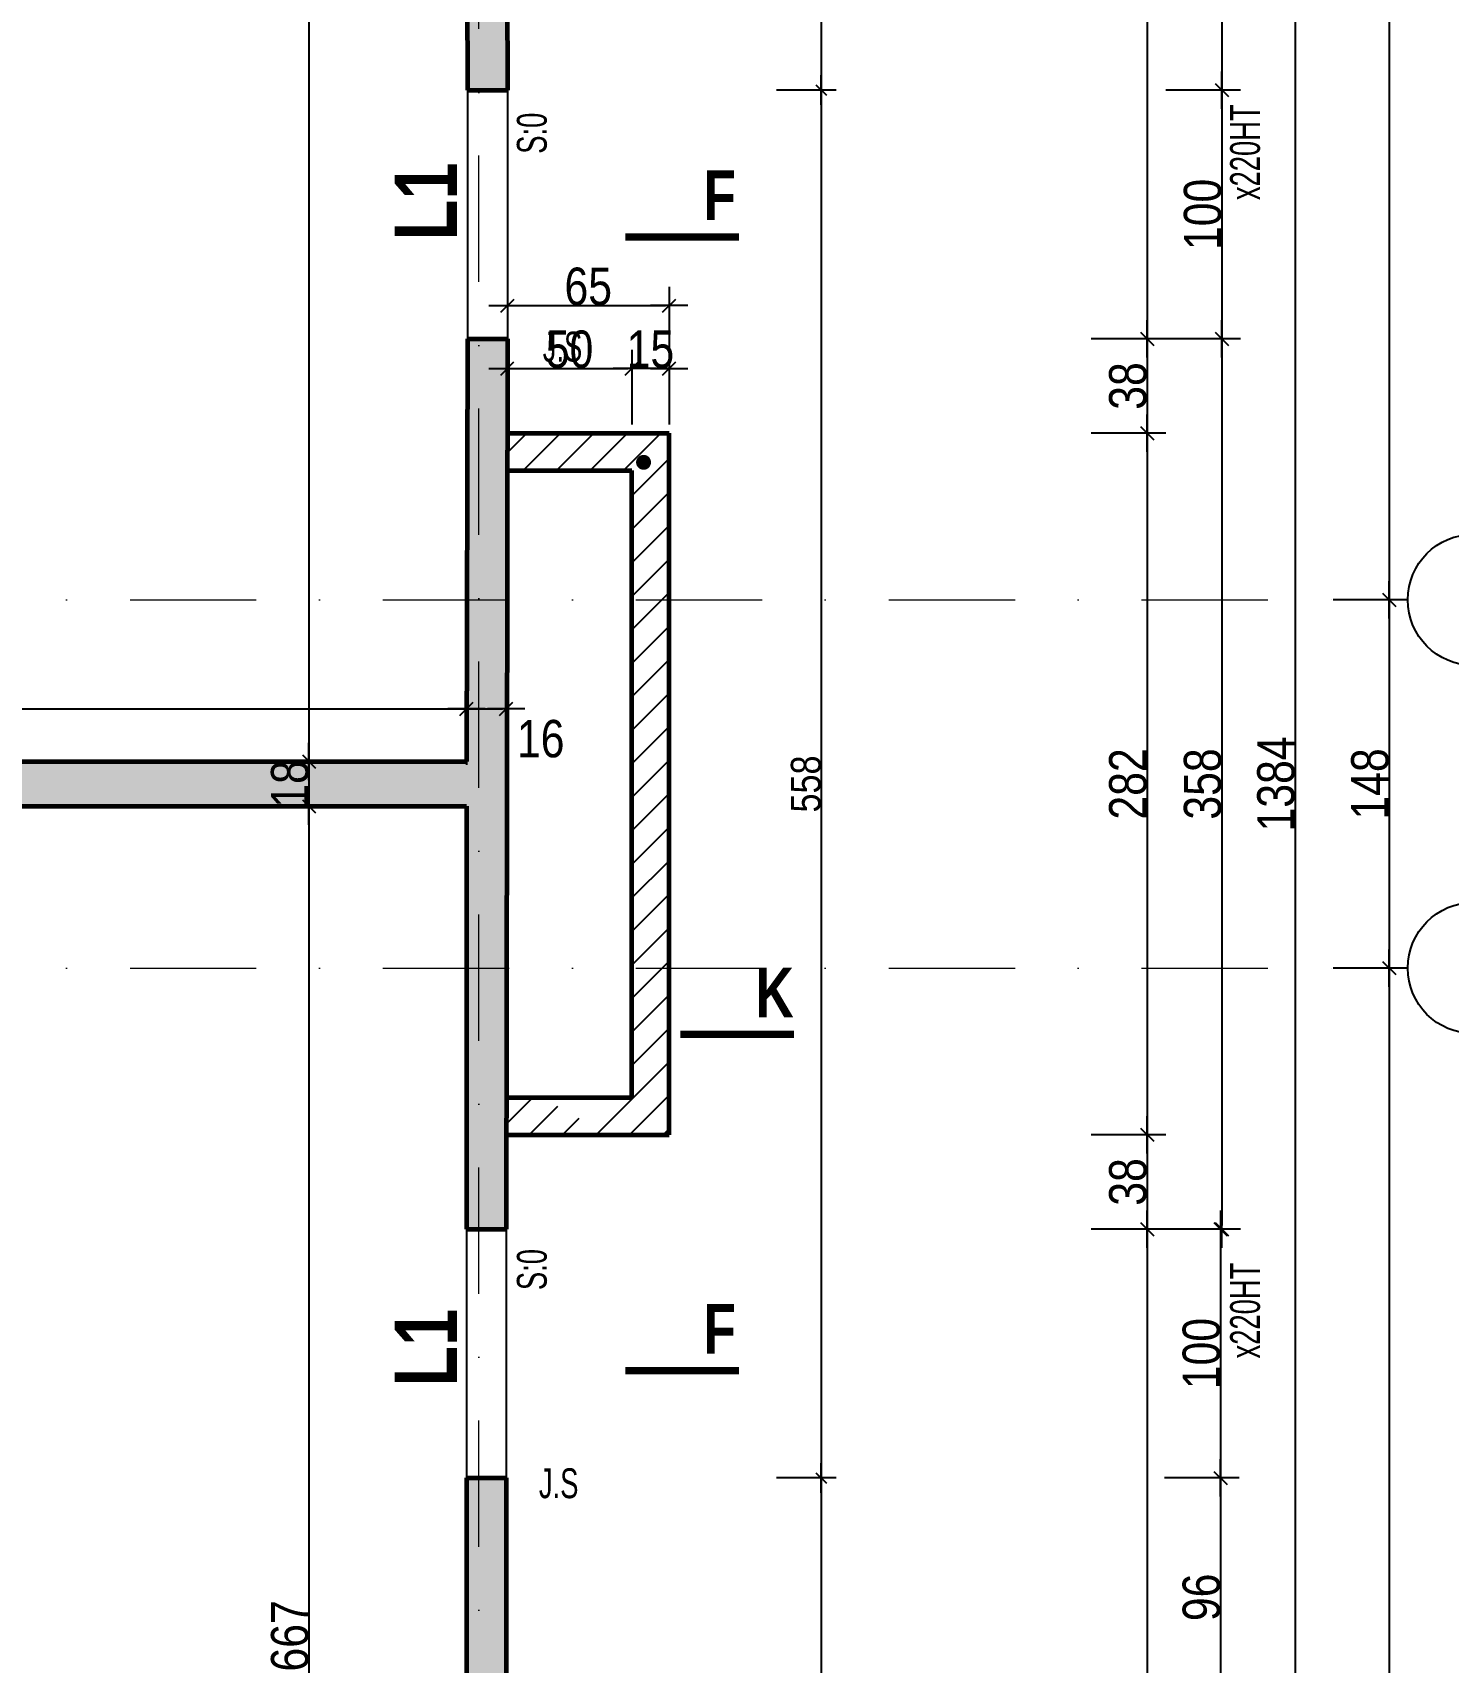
# Model space of a CAD drawing. Header units: millimetres. Extents: x 30537 to 37023, y -37354 to 0.
# Drawn here: x 33184 to 33753, y -34997 to -34342 of the extents above; entities that cross this region are included whole.
import ezdxf
from ezdxf.enums import TextEntityAlignment as Align

# ---------------------------------------------------------------- set-up
doc = ezdxf.new("R2010")
doc.units = ezdxf.units.MM
doc.linetypes.add('TIRETPTX2', pattern=[50.8, 25.4, -12.7, 0, -12.7])
for name, color, linetype in [('01_cote_gen', 4, 'Continuous'), ('01_linteaux', 2, 'Continuous'), ('01_poch_murs', 253, 'Continuous'), ('01_texte', 230, 'Continuous'), ('AA_COTES', 2, 'Continuous')]:
    doc.layers.add(name, color=color, linetype=linetype)
doc.layers.add('01_murs_coup', color=5, linetype='Continuous', lineweight=60)
doc.layers.add('01_tram_axes', color=2, linetype='TIRETPTX2', lineweight=9)
doc.styles.add('ARIAL NA', font='ARIALN.TTF')
doc.styles.add('impact', font='impact.ttf')
doc.styles.add('STYLE2', font='ARIALN.TTF')
doc.dimstyles.new('JB50', dxfattribs={"dimscale": 0.1, "dimtxt": 150, "dimasz": 15, "dimexe": 0.1, "dimexo": 0.1, "dimgap": 0.09, "dimtad": 1, "dimdec": 1, "dimdsep": 46, "dimtxsty": 'STYLE2', "dimblk1": 'BOND_G', "dimblk2": 'BOND_D', "dimsah": 1, "dimcen": 1.5, "dimdle": 0.01, "dimse1": 1, "dimse2": 1, "dimclrd": 4, "dimclre": 2, "dimclrt": 6, "dimazin": 2, "dimtfac": 2.333333, "dimtdec": 1, "dimtix": 1, "dimtmove": 2, "dimatfit": 3, "dimldrblk": 'BOND_G', "dimfxl": 1, "dimtolj": 1, "dimtzin": 0, "dimarcsym": 0})
doc.dimstyles.new('JB50res', dxfattribs={"dimscale": 0.1, "dimtxt": 120, "dimasz": 12, "dimexe": 0.1, "dimexo": 0.1, "dimgap": 0.09, "dimtad": 1, "dimdec": 1, "dimdsep": 46, "dimtxsty": 'STYLE2', "dimblk1": 'BOND_G', "dimblk2": 'BOND_D', "dimsah": 1, "dimcen": 1.5, "dimdle": 0.01, "dimse1": 1, "dimse2": 1, "dimclrd": 4, "dimclre": 2, "dimclrt": 6, "dimazin": 2, "dimtfac": 2.333333, "dimtdec": 1, "dimtix": 1, "dimtmove": 2, "dimatfit": 3, "dimldrblk": 'BOND_G', "dimfxl": 1, "dimtolj": 1, "dimtzin": 0, "dimarcsym": 0})

# ---------------------------------------------------------------- blocks, each defined once
blk = doc.blocks.new('BOND_G')
at = {"layer": 'AA_COTES', "color": 0}
for p, q in [((0, -5), (0, 15)), ((5, 0), (-5, 0)), ((1.77, 1.77), (-1.77, -1.77))]:
    blk.add_line(p, q, dxfattribs=at)
blk = doc.blocks.new('BOND_D')
at = {"layer": 'AA_COTES', "color": 0}
for p, q in [((0, 5), (0, -15)), ((5, 0), (-5, 0)), ((-1.77, -1.77), (1.77, 1.77))]:
    blk.add_line(p, q, dxfattribs=at)
blk = doc.blocks.new('*D4124')
at = {"layer": '01_linteaux', "color": 4, "lineweight": -2, "ltscale": 0.1, "transparency": 16777216}
blk.add_line((33691.56, -33953.51), (33691.56, -35334.51), dxfattribs=at)
at = {"layer": 'Defpoints', "color": 0, "ltscale": 0.1, "transparency": 16777216}
for p in [(33674.05, -33952.01), (33423.48, -35336.01), (33691.56, -35336.01)]:
    blk.add_point(p, dxfattribs=at)
at = {"layer": '01_linteaux', "color": 4, "lineweight": -2, "ltscale": 0.1, "transparency": 16777216, "xscale": 1.5, "yscale": 1.5, "zscale": 1.5}
for name, p, rotation in [('BOND_G', (33691.56, -33952.01), 90), ('BOND_D', (33691.56, -35336.01), 270)]:
    blk.add_blockref(name, p, dxfattribs=dict(at, rotation=rotation))
at = {"layer": '01_linteaux', "color": 6, "ltscale": 0.1, "transparency": 16777216, "insert": (33683.89, -34644.01), "char_height": 15, "attachment_point": 5, "rotation": 90, "style": 'STYLE2'}
blk.add_mtext('\\A1;1384', dxfattribs=at)
blk = doc.blocks.new('*D4476')
at = {"layer": '01_linteaux', "color": 4, "lineweight": -2, "ltscale": 0.1, "transparency": 16777216}
blk.add_line((33662.06, -34220.51), (33662.06, -34363.55), dxfattribs=at)
at = {"layer": 'Defpoints', "color": 0, "ltscale": 0.1, "transparency": 16777216}
for p in [(33374.26, -34219.01), (33374.76, -34365.05), (33662.06, -34365.05)]:
    blk.add_point(p, dxfattribs=at)
at = {"layer": '01_linteaux', "color": 4, "lineweight": -2, "ltscale": 0.1, "transparency": 16777216, "xscale": 1.5, "yscale": 1.5, "zscale": 1.5}
for name, p, rotation in [('BOND_G', (33662.06, -34219.01), 90), ('BOND_D', (33662.06, -34365.05), 270)]:
    blk.add_blockref(name, p, dxfattribs=dict(at, rotation=rotation))
at = {"layer": '01_linteaux', "color": 6, "ltscale": 0.1, "transparency": 16777216, "insert": (33654.39, -34292.03), "char_height": 15, "attachment_point": 5, "rotation": 90, "style": 'STYLE2'}
blk.add_mtext('\\A1;146', dxfattribs=at)
blk = doc.blocks.new('*D4477')
at = {"layer": '01_linteaux', "color": 4, "lineweight": -2, "ltscale": 0.1, "transparency": 16777216}
blk.add_line((33662.06, -34366.55), (33662.06, -34463.55), dxfattribs=at)
at = {"layer": 'Defpoints', "color": 0, "ltscale": 0.1, "transparency": 16777216}
for p in [(33374.76, -34365.05), (33374.76, -34465.05), (33662.06, -34465.05)]:
    blk.add_point(p, dxfattribs=at)
at = {"layer": '01_linteaux', "color": 4, "lineweight": -2, "ltscale": 0.1, "transparency": 16777216, "xscale": 1.5, "yscale": 1.5, "zscale": 1.5}
for name, p, rotation in [('BOND_G', (33662.06, -34365.05), 90), ('BOND_D', (33662.06, -34465.05), 270)]:
    blk.add_blockref(name, p, dxfattribs=dict(at, rotation=rotation))
at = {"layer": '01_linteaux', "color": 6, "ltscale": 0.1, "transparency": 16777216, "insert": (33654.39, -34415.05), "char_height": 15, "attachment_point": 5, "rotation": 90, "style": 'STYLE2'}
blk.add_mtext('\\A1;100', dxfattribs=at)
blk = doc.blocks.new('*D4478')
at = {"layer": '01_linteaux', "color": 4, "lineweight": -2, "ltscale": 0.1, "transparency": 16777216}
blk.add_line((33662.06, -34466.55), (33662.06, -34821.51), dxfattribs=at)
at = {"layer": 'Defpoints', "color": 0, "ltscale": 0.1, "transparency": 16777216}
for p in [(33374.76, -34465.05), (33374.26, -34823.01), (33662.06, -34823.01)]:
    blk.add_point(p, dxfattribs=at)
at = {"layer": '01_linteaux', "color": 4, "lineweight": -2, "ltscale": 0.1, "transparency": 16777216, "xscale": 1.5, "yscale": 1.5, "zscale": 1.5}
for name, p, rotation in [('BOND_G', (33662.06, -34465.05), 90), ('BOND_D', (33662.06, -34823.01), 270)]:
    blk.add_blockref(name, p, dxfattribs=dict(at, rotation=rotation))
at = {"layer": '01_linteaux', "color": 6, "ltscale": 0.1, "transparency": 16777216, "insert": (33654.39, -34644.03), "char_height": 15, "attachment_point": 5, "rotation": 90, "style": 'STYLE2'}
blk.add_mtext('\\A1;358', dxfattribs=at)
blk = doc.blocks.new('*D4479')
at = {"layer": '01_linteaux', "color": 4, "lineweight": -2, "ltscale": 0.1, "transparency": 16777216}
blk.add_line((33661.56, -34824.51), (33661.56, -34921.51), dxfattribs=at)
at = {"layer": 'Defpoints', "color": 0, "ltscale": 0.1, "transparency": 16777216}
for p in [(33374.26, -34823.01), (33374.26, -34923.01), (33661.56, -34923.01)]:
    blk.add_point(p, dxfattribs=at)
at = {"layer": '01_linteaux', "color": 4, "lineweight": -2, "ltscale": 0.1, "transparency": 16777216, "xscale": 1.5, "yscale": 1.5, "zscale": 1.5}
for name, p, rotation in [('BOND_G', (33661.56, -34823.01), 90), ('BOND_D', (33661.56, -34923.01), 270)]:
    blk.add_blockref(name, p, dxfattribs=dict(at, rotation=rotation))
at = {"layer": '01_linteaux', "color": 6, "ltscale": 0.1, "transparency": 16777216, "insert": (33653.89, -34873.01), "char_height": 15, "attachment_point": 5, "rotation": 90, "style": 'STYLE2'}
blk.add_mtext('\\A1;100', dxfattribs=at)
blk = doc.blocks.new('*D4480')
at = {"layer": '01_linteaux', "color": 4, "lineweight": -2, "ltscale": 0.1, "transparency": 16777216}
blk.add_line((33661.56, -34924.51), (33661.56, -35017.51), dxfattribs=at)
at = {"layer": 'Defpoints', "color": 0, "ltscale": 0.1, "transparency": 16777216}
for p in [(33374.26, -34923.01), (33374.26, -35019.01), (33661.56, -35019.01)]:
    blk.add_point(p, dxfattribs=at)
at = {"layer": '01_linteaux', "color": 4, "lineweight": -2, "ltscale": 0.1, "transparency": 16777216, "xscale": 1.5, "yscale": 1.5, "zscale": 1.5}
for name, p, rotation in [('BOND_G', (33661.56, -34923.01), 90), ('BOND_D', (33661.56, -35019.01), 270)]:
    blk.add_blockref(name, p, dxfattribs=dict(at, rotation=rotation))
at = {"layer": '01_linteaux', "color": 6, "ltscale": 0.1, "transparency": 16777216, "insert": (33653.89, -34971.01), "char_height": 15, "attachment_point": 5, "rotation": 90, "style": 'STYLE2'}
blk.add_mtext('\\A1;96', dxfattribs=at)
blk = doc.blocks.new('*D4500')
at = {"layer": '01_cote_gen', "color": 4, "lineweight": -2, "ltscale": 0.1, "transparency": 16777216}
blk.add_line((33294.96, -33969.51), (33294.96, -34633.51), dxfattribs=at)
at = {"layer": 'Defpoints', "color": 0, "ltscale": 0.1, "transparency": 16777216}
for p in [(33279.63, -33968.01), (33279.63, -34635.01), (33294.96, -34635.01)]:
    blk.add_point(p, dxfattribs=at)
at = {"layer": '01_cote_gen', "color": 4, "lineweight": -2, "ltscale": 0.1, "transparency": 16777216, "xscale": 1.5, "yscale": 1.5, "zscale": 1.5}
for name, p, rotation in [('BOND_G', (33294.96, -33968.01), 90), ('BOND_D', (33294.96, -34635.01), 270)]:
    blk.add_blockref(name, p, dxfattribs=dict(at, rotation=rotation))
at = {"layer": '01_cote_gen', "color": 6, "ltscale": 0.1, "transparency": 16777216, "insert": (33287.29, -34301.51), "char_height": 15, "attachment_point": 5, "rotation": 90, "style": 'STYLE2'}
blk.add_mtext('\\A1;667', dxfattribs=at)
blk = doc.blocks.new('*D4501')
at = {"layer": '01_cote_gen', "color": 4, "lineweight": -2, "ltscale": 0.1, "transparency": 16777216}
blk.add_line((33294.96, -34636.51), (33294.96, -34651.51), dxfattribs=at)
at = {"layer": 'Defpoints', "color": 0, "ltscale": 0.1, "transparency": 16777216}
for p in [(33197.55, -34635.01), (33197.55, -34653.01), (33294.96, -34653.01)]:
    blk.add_point(p, dxfattribs=at)
at = {"layer": '01_cote_gen', "color": 4, "lineweight": -2, "ltscale": 0.1, "transparency": 16777216, "xscale": 1.5, "yscale": 1.5, "zscale": 1.5}
for name, p, rotation in [('BOND_G', (33294.96, -34635.01), 90), ('BOND_D', (33294.96, -34653.01), 270)]:
    blk.add_blockref(name, p, dxfattribs=dict(at, rotation=rotation))
at = {"layer": '01_cote_gen', "color": 6, "ltscale": 0.1, "transparency": 16777216, "insert": (33287.29, -34644.01), "char_height": 15, "attachment_point": 5, "rotation": 90, "style": 'STYLE2'}
blk.add_mtext('\\A1;18', dxfattribs=at)
blk = doc.blocks.new('*D4502')
at = {"layer": '01_cote_gen', "color": 4, "lineweight": -2, "ltscale": 0.1, "transparency": 16777216}
blk.add_line((33294.96, -34654.51), (33294.96, -35318.51), dxfattribs=at)
at = {"layer": 'Defpoints', "color": 0, "ltscale": 0.1, "transparency": 16777216}
for p in [(33194.85, -34653.01), (33267.59, -35320.01), (33294.96, -35320.01)]:
    blk.add_point(p, dxfattribs=at)
at = {"layer": '01_cote_gen', "color": 4, "lineweight": -2, "ltscale": 0.1, "transparency": 16777216, "xscale": 1.5, "yscale": 1.5, "zscale": 1.5}
for name, p, rotation in [('BOND_G', (33294.96, -34653.01), 90), ('BOND_D', (33294.96, -35320.01), 270)]:
    blk.add_blockref(name, p, dxfattribs=dict(at, rotation=rotation))
at = {"layer": '01_cote_gen', "color": 6, "ltscale": 0.1, "transparency": 16777216, "insert": (33287.29, -34986.51), "char_height": 15, "attachment_point": 5, "rotation": 90, "style": 'STYLE2'}
blk.add_mtext('\\A1;667', dxfattribs=at)
blk = doc.blocks.new('*D4253')
at = {"layer": '01_cote_gen', "color": 4, "lineweight": -2, "ltscale": 0.1, "transparency": 16777216}
blk.add_line((32933.76, -34613.82), (33356.76, -34613.82), dxfattribs=at)
at = {"layer": 'Defpoints', "color": 0, "ltscale": 0.1, "transparency": 16777216}
for p in [(32932.26, -34589.57), (33358.26, -34589.57), (33358.26, -34613.82)]:
    blk.add_point(p, dxfattribs=at)
at = {"layer": '01_cote_gen', "color": 4, "lineweight": -2, "ltscale": 0.1, "transparency": 16777216, "xscale": 1.5, "yscale": 1.5, "zscale": 1.5, "rotation": 180}
blk.add_blockref('BOND_G', (32932.26, -34613.82), dxfattribs=at)
at = {"layer": '01_cote_gen', "color": 4, "lineweight": -2, "ltscale": 0.1, "transparency": 16777216, "xscale": 1.5, "yscale": 1.5, "zscale": 1.5}
blk.add_blockref('BOND_D', (33358.26, -34613.82), dxfattribs=at)
at = {"layer": '01_cote_gen', "color": 6, "ltscale": 0.1, "transparency": 16777216, "insert": (33145.26, -34606.15), "char_height": 15, "attachment_point": 5, "style": 'STYLE2'}
blk.add_mtext('\\A1;426', dxfattribs=at)
blk = doc.blocks.new('*D4254')
at = {"layer": '01_cote_gen', "color": 4, "lineweight": -2, "ltscale": 0.1, "transparency": 16777216}
blk.add_line((33359.76, -34613.82), (33372.76, -34613.82), dxfattribs=at)
at = {"layer": 'Defpoints', "color": 0, "ltscale": 0.1, "transparency": 16777216}
for p in [(33358.26, -34595.95), (33374.26, -34595.95), (33374.26, -34613.82)]:
    blk.add_point(p, dxfattribs=at)
at = {"layer": '01_cote_gen', "color": 4, "lineweight": -2, "ltscale": 0.1, "transparency": 16777216, "xscale": 1.5, "yscale": 1.5, "zscale": 1.5, "rotation": 180}
blk.add_blockref('BOND_G', (33358.26, -34613.82), dxfattribs=at)
at = {"layer": '01_cote_gen', "color": 4, "lineweight": -2, "ltscale": 0.1, "transparency": 16777216, "xscale": 1.5, "yscale": 1.5, "zscale": 1.5}
blk.add_blockref('BOND_D', (33374.26, -34613.82), dxfattribs=at)
at = {"layer": '01_cote_gen', "color": 6, "ltscale": 0.1, "transparency": 16777216, "insert": (33388.14, -34625.9), "char_height": 15, "attachment_point": 5, "style": 'STYLE2'}
blk.add_mtext('\\A1;16', dxfattribs=at)
blk = doc.blocks.new('*D4282')
at = {"layer": '01_cote_gen', "color": 4, "lineweight": -2, "ltscale": 0.1, "transparency": 16777216}
blk.add_line((33729.34, -33961.51), (33729.34, -34568.51), dxfattribs=at)
at = {"layer": 'Defpoints', "color": 0, "ltscale": 0.1, "transparency": 16777216}
for p in [(33729.34, -33960.01), (33729.34, -34570.01), (33729.34, -34570.01)]:
    blk.add_point(p, dxfattribs=at)
at = {"layer": '01_cote_gen', "color": 4, "lineweight": -2, "ltscale": 0.1, "transparency": 16777216, "xscale": 1.5, "yscale": 1.5, "zscale": 1.5}
for name, p, rotation in [('BOND_G', (33729.34, -33960.01), 90), ('BOND_D', (33729.34, -34570.01), 270)]:
    blk.add_blockref(name, p, dxfattribs=dict(at, rotation=rotation))
at = {"layer": '01_cote_gen', "color": 6, "ltscale": 0.1, "transparency": 16777216, "insert": (33721.67, -34265.01), "char_height": 15, "attachment_point": 5, "rotation": 90, "style": 'STYLE2'}
blk.add_mtext('\\A1;610', dxfattribs=at)
blk = doc.blocks.new('*D4283')
at = {"layer": '01_cote_gen', "color": 4, "lineweight": -2, "ltscale": 0.1, "transparency": 16777216}
blk.add_line((33729.34, -34571.51), (33729.34, -34716.51), dxfattribs=at)
at = {"layer": 'Defpoints', "color": 0, "ltscale": 0.1, "transparency": 16777216}
for p in [(33716.94, -34570.01), (33711.06, -34718.01), (33729.34, -34718.01)]:
    blk.add_point(p, dxfattribs=at)
at = {"layer": '01_cote_gen', "color": 4, "lineweight": -2, "ltscale": 0.1, "transparency": 16777216, "xscale": 1.5, "yscale": 1.5, "zscale": 1.5}
for name, p, rotation in [('BOND_G', (33729.34, -34570.01), 90), ('BOND_D', (33729.34, -34718.01), 270)]:
    blk.add_blockref(name, p, dxfattribs=dict(at, rotation=rotation))
at = {"layer": '01_cote_gen', "color": 6, "ltscale": 0.1, "transparency": 16777216, "insert": (33721.67, -34644.01), "char_height": 15, "attachment_point": 5, "rotation": 90, "style": 'STYLE2'}
blk.add_mtext('\\A1;148', dxfattribs=at)
blk = doc.blocks.new('*D4284')
at = {"layer": '01_cote_gen', "color": 4, "lineweight": -2, "ltscale": 0.1, "transparency": 16777216}
blk.add_line((33729.34, -34719.51), (33729.34, -35326.51), dxfattribs=at)
at = {"layer": 'Defpoints', "color": 0, "ltscale": 0.1, "transparency": 16777216}
for p in [(33706.84, -34718.01), (33706.84, -35328.01), (33729.34, -35328.01)]:
    blk.add_point(p, dxfattribs=at)
at = {"layer": '01_cote_gen', "color": 4, "lineweight": -2, "ltscale": 0.1, "transparency": 16777216, "xscale": 1.5, "yscale": 1.5, "zscale": 1.5}
for name, p, rotation in [('BOND_G', (33729.34, -34718.01), 90), ('BOND_D', (33729.34, -35328.01), 270)]:
    blk.add_blockref(name, p, dxfattribs=dict(at, rotation=rotation))
at = {"layer": '01_cote_gen', "color": 6, "ltscale": 0.1, "transparency": 16777216, "insert": (33721.67, -35023.01), "char_height": 15, "attachment_point": 5, "rotation": 90, "style": 'STYLE2'}
blk.add_mtext('\\A1;610', dxfattribs=at)
blk = doc.blocks.new('*D4424')
at = {"layer": '01_cote_gen', "color": 4, "lineweight": -2, "ltscale": 0.1, "transparency": 16777216}
blk.add_line((33500.97, -34366.25), (33500.97, -34921.81), dxfattribs=at)
at = {"layer": 'Defpoints', "color": 0, "ltscale": 0.1, "transparency": 16777216}
for p in [(33374.76, -34365.05), (33374.76, -34923.01), (33500.97, -34923.01)]:
    blk.add_point(p, dxfattribs=at)
at = {"layer": '01_cote_gen', "color": 4, "lineweight": -2, "ltscale": 0.1, "transparency": 16777216, "xscale": 1.2, "yscale": 1.2, "zscale": 1.2}
for name, p, rotation in [('BOND_G', (33500.97, -34365.05), 90), ('BOND_D', (33500.97, -34923.01), 270)]:
    blk.add_blockref(name, p, dxfattribs=dict(at, rotation=rotation))
at = {"layer": '01_cote_gen', "color": 6, "ltscale": 0.1, "transparency": 16777216, "insert": (33494.83, -34644.03), "char_height": 12, "attachment_point": 5, "rotation": 90, "style": 'STYLE2'}
blk.add_mtext('\\A1;558', dxfattribs=at)
blk = doc.blocks.new('*D4425')
at = {"layer": '01_cote_gen', "color": 4, "lineweight": -2, "ltscale": 0.1, "transparency": 16777216}
blk.add_line((33500.97, -34924.21), (33500.97, -35334.81), dxfattribs=at)
at = {"layer": 'Defpoints', "color": 0, "ltscale": 0.1, "transparency": 16777216}
for p in [(33482.97, -34923.01), (33342.27, -35336.01), (33500.97, -35336.01)]:
    blk.add_point(p, dxfattribs=at)
at = {"layer": '01_cote_gen', "color": 4, "lineweight": -2, "ltscale": 0.1, "transparency": 16777216, "xscale": 1.2, "yscale": 1.2, "zscale": 1.2}
for name, p, rotation in [('BOND_G', (33500.97, -34923.01), 90), ('BOND_D', (33500.97, -35336.01), 270)]:
    blk.add_blockref(name, p, dxfattribs=dict(at, rotation=rotation))
at = {"layer": '01_cote_gen', "color": 6, "ltscale": 0.1, "transparency": 16777216, "insert": (33494.83, -35129.51), "char_height": 12, "attachment_point": 5, "rotation": 90, "style": 'STYLE2'}
blk.add_mtext('\\A1;413', dxfattribs=at)
blk = doc.blocks.new('*D4426')
at = {"layer": '01_cote_gen', "color": 4, "lineweight": -2, "ltscale": 0.1, "transparency": 16777216}
blk.add_line((33500.97, -33953.21), (33500.97, -34363.85), dxfattribs=at)
at = {"layer": 'Defpoints', "color": 0, "ltscale": 0.1, "transparency": 16777216}
for p in [(33467.76, -33952.01), (33482.97, -34365.05), (33500.97, -34365.05)]:
    blk.add_point(p, dxfattribs=at)
at = {"layer": '01_cote_gen', "color": 4, "lineweight": -2, "ltscale": 0.1, "transparency": 16777216, "xscale": 1.2, "yscale": 1.2, "zscale": 1.2}
for name, p, rotation in [('BOND_G', (33500.97, -33952.01), 90), ('BOND_D', (33500.97, -34365.05), 270)]:
    blk.add_blockref(name, p, dxfattribs=dict(at, rotation=rotation))
at = {"layer": '01_cote_gen', "color": 6, "ltscale": 0.1, "transparency": 16777216, "insert": (33494.83, -34158.53), "char_height": 12, "attachment_point": 5, "rotation": 90, "style": 'STYLE2'}
blk.add_mtext('\\A1;413', dxfattribs=at)
blk = doc.blocks.new('*D4552')
at = {"layer": '01_cote_gen', "color": 4, "lineweight": -2, "ltscale": 0.1, "transparency": 16777216}
blk.add_line((33631.99, -34466.55), (33631.99, -34501.51), dxfattribs=at)
at = {"layer": 'Defpoints', "color": 0, "ltscale": 0.1, "transparency": 16777216}
for p in [(33374.76, -34465.05), (33439.77, -34503.01), (33631.99, -34503.01)]:
    blk.add_point(p, dxfattribs=at)
at = {"layer": '01_cote_gen', "color": 4, "lineweight": -2, "ltscale": 0.1, "transparency": 16777216, "xscale": 1.5, "yscale": 1.5, "zscale": 1.5}
for name, p, rotation in [('BOND_G', (33631.99, -34465.05), 90), ('BOND_D', (33631.99, -34503.01), 270)]:
    blk.add_blockref(name, p, dxfattribs=dict(at, rotation=rotation))
at = {"layer": '01_cote_gen', "color": 6, "ltscale": 0.1, "transparency": 16777216, "insert": (33624.32, -34484.03), "char_height": 15, "attachment_point": 5, "rotation": 90, "style": 'STYLE2'}
blk.add_mtext('\\A1;38', dxfattribs=at)
blk = doc.blocks.new('*D4553')
at = {"layer": '01_cote_gen', "color": 4, "lineweight": -2, "ltscale": 0.1, "transparency": 16777216}
blk.add_line((33631.99, -34504.51), (33631.99, -34783.51), dxfattribs=at)
at = {"layer": 'Defpoints', "color": 0, "ltscale": 0.1, "transparency": 16777216}
for p in [(33439.77, -34503.01), (33439.77, -34785.01), (33631.99, -34785.01)]:
    blk.add_point(p, dxfattribs=at)
at = {"layer": '01_cote_gen', "color": 4, "lineweight": -2, "ltscale": 0.1, "transparency": 16777216, "xscale": 1.5, "yscale": 1.5, "zscale": 1.5}
for name, p, rotation in [('BOND_G', (33631.99, -34503.01), 90), ('BOND_D', (33631.99, -34785.01), 270)]:
    blk.add_blockref(name, p, dxfattribs=dict(at, rotation=rotation))
at = {"layer": '01_cote_gen', "color": 6, "ltscale": 0.1, "transparency": 16777216, "insert": (33624.32, -34644.01), "char_height": 15, "attachment_point": 5, "rotation": 90, "style": 'STYLE2'}
blk.add_mtext('\\A1;282', dxfattribs=at)
blk = doc.blocks.new('*D4554')
at = {"layer": '01_cote_gen', "color": 4, "lineweight": -2, "ltscale": 0.1, "transparency": 16777216}
blk.add_line((33631.99, -34786.51), (33631.99, -34821.51), dxfattribs=at)
at = {"layer": 'Defpoints', "color": 0, "ltscale": 0.1, "transparency": 16777216}
for p in [(33439.76, -34785.01), (33374.26, -34823.01), (33631.99, -34823.01)]:
    blk.add_point(p, dxfattribs=at)
at = {"layer": '01_cote_gen', "color": 4, "lineweight": -2, "ltscale": 0.1, "transparency": 16777216, "xscale": 1.5, "yscale": 1.5, "zscale": 1.5}
for name, p, rotation in [('BOND_G', (33631.99, -34785.01), 90), ('BOND_D', (33631.99, -34823.01), 270)]:
    blk.add_blockref(name, p, dxfattribs=dict(at, rotation=rotation))
at = {"layer": '01_cote_gen', "color": 6, "ltscale": 0.1, "transparency": 16777216, "insert": (33624.32, -34804.01), "char_height": 15, "attachment_point": 5, "rotation": 90, "style": 'STYLE2'}
blk.add_mtext('\\A1;38', dxfattribs=at)
blk = doc.blocks.new('*D4555')
at = {"layer": '01_cote_gen', "color": 4, "lineweight": -2, "ltscale": 0.1, "transparency": 16777216}
blk.add_line((33376.26, -34451.73), (33438.27, -34451.73), dxfattribs=at)
at = {"layer": 'Defpoints', "color": 0, "ltscale": 0.1, "transparency": 16777216}
for p in [(33374.76, -34453.33), (33439.77, -34451.73), (33439.77, -34503.01)]:
    blk.add_point(p, dxfattribs=at)
at = {"layer": '01_cote_gen', "color": 4, "lineweight": -2, "ltscale": 0.1, "transparency": 16777216, "xscale": 1.5, "yscale": 1.5, "zscale": 1.5, "rotation": 180}
blk.add_blockref('BOND_G', (33374.76, -34451.73), dxfattribs=at)
at = {"layer": '01_cote_gen', "color": 4, "lineweight": -2, "ltscale": 0.1, "transparency": 16777216, "xscale": 1.5, "yscale": 1.5, "zscale": 1.5}
blk.add_blockref('BOND_D', (33439.77, -34451.73), dxfattribs=at)
at = {"layer": '01_cote_gen', "color": 6, "ltscale": 0.1, "transparency": 16777216, "insert": (33407.26, -34444.06), "char_height": 15, "attachment_point": 5, "style": 'STYLE2'}
blk.add_mtext('\\A1;65', dxfattribs=at)
blk = doc.blocks.new('*D4556')
at = {"layer": '01_cote_gen', "color": 4, "lineweight": -2, "ltscale": 0.1, "transparency": 16777216}
blk.add_line((33376.22, -34476.98), (33423.27, -34476.98), dxfattribs=at)
at = {"layer": 'Defpoints', "color": 0, "ltscale": 0.1, "transparency": 16777216}
for p in [(33424.77, -34476.98), (33374.72, -34491.01), (33424.77, -34518.01)]:
    blk.add_point(p, dxfattribs=at)
at = {"layer": '01_cote_gen', "color": 4, "lineweight": -2, "ltscale": 0.1, "transparency": 16777216, "xscale": 1.5, "yscale": 1.5, "zscale": 1.5, "rotation": 180}
blk.add_blockref('BOND_G', (33374.72, -34476.98), dxfattribs=at)
at = {"layer": '01_cote_gen', "color": 4, "lineweight": -2, "ltscale": 0.1, "transparency": 16777216, "xscale": 1.5, "yscale": 1.5, "zscale": 1.5}
blk.add_blockref('BOND_D', (33424.77, -34476.98), dxfattribs=at)
at = {"layer": '01_cote_gen', "color": 6, "ltscale": 0.1, "transparency": 16777216, "insert": (33399.74, -34469.32), "char_height": 15, "attachment_point": 5, "style": 'STYLE2'}
blk.add_mtext('\\A1;50', dxfattribs=at)
blk = doc.blocks.new('*D4551')
at = {"layer": '01_cote_gen', "color": 4, "lineweight": -2, "ltscale": 0.1, "transparency": 16777216}
for p, q in [((33423.27, -34476.98), (33421.77, -34476.98)), ((33439.77, -34476.98), (33424.77, -34476.98)), ((33441.27, -34476.98), (33442.77, -34476.98))]:
    blk.add_line(p, q, dxfattribs=at)
at = {"layer": 'Defpoints', "color": 0, "ltscale": 0.1, "transparency": 16777216}
for p in [(33439.77, -34474.23), (33424.77, -34476.98), (33424.77, -34484.48)]:
    blk.add_point(p, dxfattribs=at)
at = {"layer": '01_cote_gen', "color": 4, "lineweight": -2, "ltscale": 0.1, "transparency": 16777216, "xscale": 1.5, "yscale": 1.5, "zscale": 1.5}
blk.add_blockref('BOND_D', (33424.77, -34476.98), dxfattribs=at)
at = {"layer": '01_cote_gen', "color": 4, "lineweight": -2, "ltscale": 0.1, "transparency": 16777216, "xscale": 1.5, "yscale": 1.5, "zscale": 1.5, "rotation": 180}
blk.add_blockref('BOND_G', (33439.77, -34476.98), dxfattribs=at)
at = {"layer": '01_cote_gen', "color": 6, "ltscale": 0.1, "transparency": 16777216, "insert": (33432.27, -34469.32), "char_height": 15, "attachment_point": 5, "style": 'STYLE2'}
blk.add_mtext('\\A1;15', dxfattribs=at)
blk = doc.blocks.new('*D4557')
at = {"layer": '01_cote_gen', "color": 4, "lineweight": -2, "ltscale": 0.5, "transparency": 16777216}
blk.add_line((33631.99, -33953.51), (33631.99, -34463.55), dxfattribs=at)
at = {"layer": 'Defpoints', "color": 0, "ltscale": 0.5, "transparency": 16777216}
for p in [(33639.06, -33952.01), (33609.49, -34465.05), (33631.99, -34465.05)]:
    blk.add_point(p, dxfattribs=at)
at = {"layer": '01_cote_gen', "color": 4, "lineweight": -2, "ltscale": 0.5, "transparency": 16777216, "xscale": 1.5, "yscale": 1.5, "zscale": 1.5}
for name, p, rotation in [('BOND_G', (33631.99, -33952.01), 90), ('BOND_D', (33631.99, -34465.05), 270)]:
    blk.add_blockref(name, p, dxfattribs=dict(at, rotation=rotation))
at = {"layer": '01_cote_gen', "color": 6, "ltscale": 0.5, "transparency": 16777216, "insert": (33624.32, -34208.53), "char_height": 15, "attachment_point": 5, "rotation": 90, "style": 'STYLE2'}
blk.add_mtext('\\A1;513', dxfattribs=at)
blk = doc.blocks.new('*D4558')
at = {"layer": '01_cote_gen', "color": 4, "lineweight": -2, "ltscale": 0.5, "transparency": 16777216}
blk.add_line((33631.99, -34824.51), (33631.99, -35334.51), dxfattribs=at)
at = {"layer": 'Defpoints', "color": 0, "ltscale": 0.5, "transparency": 16777216}
for p in [(33609.49, -34823.01), (33506.97, -35336.01), (33631.99, -35336.01)]:
    blk.add_point(p, dxfattribs=at)
at = {"layer": '01_cote_gen', "color": 4, "lineweight": -2, "ltscale": 0.5, "transparency": 16777216, "xscale": 1.5, "yscale": 1.5, "zscale": 1.5}
for name, p, rotation in [('BOND_G', (33631.99, -34823.01), 90), ('BOND_D', (33631.99, -35336.01), 270)]:
    blk.add_blockref(name, p, dxfattribs=dict(at, rotation=rotation))
at = {"layer": '01_cote_gen', "color": 6, "ltscale": 0.5, "transparency": 16777216, "insert": (33624.32, -35079.51), "char_height": 15, "attachment_point": 5, "rotation": 90, "style": 'STYLE2'}
blk.add_mtext('\\A1;513', dxfattribs=at)

msp = doc.modelspace()

# ---------------------------------------------------------------- hatches: boundary and pattern name
at = {"layer": '01_poch_murs', "ltscale": 0.1}
h = msp.add_hatch(color=256, dxfattribs=at)
h.dxf.hatch_style = 1
h.paths.add_polyline_path([(31662.26, -33952.01), (31565.27, -33952.01), (31565.27, -33752.01), (31565.27, -33952.01), (31462.26, -33952.01), (31462.26, -33968.01), (31565.26, -33968.01), (31565.26, -34613.01), (31583.26, -34613.01), (31583.26, -34579.01), (31959.27, -34579.01), (31959.26, -34560.98), (31583.26, -34561.01), (31583.26, -33968.01), (31662.26, -33968.01)])
h.paths.add_polyline_path([(31362.26, -33952.01), (31262.26, -33952.01), (31262.26, -33968.01), (31362.26, -33968.01)])
h.paths.add_polyline_path([(31062.26, -33952.01), (30949.27, -33952.01), (30949.27, -34424.01), (30965.27, -34424.01), (30965.27, -33968.01), (31062.26, -33968.01)])
h.paths.add_polyline_path([(32062.26, -33952.01), (31862.26, -33952.01), (31862.26, -33968.01), (32062.26, -33968.01)])
h.paths.add_polyline_path([(32333.26, -33752.01), (32317.27, -33752.01), (32317.27, -33952.01), (32317.26, -33952.01), (32162.26, -33952.01), (32162.26, -33968.01), (32317.26, -33968.01), (32317.26, -34561.01), (32061.26, -34561.01), (32061.26, -34579.01), (32333.26, -34578.99)])
h.paths.add_polyline_path([(32561.26, -33952.01), (32335.26, -33952.01), (32335.26, -34579.01), (32587.26, -34579.01), (32587.26, -34561.01), (32351.26, -34561.01), (32351.26, -33968.01), (32561.26, -33968.01)])
h.paths.add_polyline_path([(32819.26, -33952.01), (32661.26, -33952.01), (32661.26, -33968.01), (32819.26, -33968.01)])
h.paths.add_polyline_path([(33137.26, -33952.01), (32919.26, -33952.01), (32919.26, -33968.01), (33137.26, -33968.01)])
h.paths.add_polyline_path([(33374.26, -33952.01), (33237.26, -33952.01), (33237.26, -33968.01), (33358.26, -33968.01), (33358.26, -34019.01), (33374.26, -34019.01)])
h.paths.add_polyline_path([(33374.26, -34219.01), (33358.26, -34219.01), (33358.76, -34365.05), (33374.76, -34365.05)])
h.paths.add_polyline_path([(33374.76, -34465.05), (33358.76, -34465.05), (33358.26, -34635.01), (32932.26, -34635.01), (32932.26, -34570.01), (32912.26, -34570.01), (32912.26, -34635.01), (32746.26, -34635.01), (32746.26, -34561.01), (32689.26, -34561.01), (32689.26, -34579.01), (32728.26, -34579.01), (32728.26, -34709.01), (32689.26, -34709.01), (32689.26, -34727.01), (32746.26, -34727.01), (32746.26, -34653.01), (32912.26, -34653.01), (32912.26, -34718.01), (32932.26, -34718.01), (32932.26, -34653.01), (33358.26, -34653.01), (33358.26, -34823.01), (33374.26, -34823.01)])
h.paths.add_polyline_path([(32587.26, -34709.01), (32335.26, -34709.01), (32335.26, -35336.01), (32596.26, -35336.01), (32596.26, -35320.01), (32351.26, -35320.01), (32351.26, -34727.01), (32587.26, -34727.01)])
h.paths.add_polyline_path([(33374.26, -34923.01), (33358.26, -34923.01), (33358.26, -35019.01), (33374.26, -35019.01)])
h.paths.add_polyline_path([(31977.26, -34741.99), (31992.26, -34741.99), (31992.26, -34723.99), (31894.26, -34723.99), (31894.26, -34741.99), (31957.26, -34741.99), (31957.26, -34904.99), (31732.26, -34904.99), (31732.26, -34741.99), (31792.26, -34741.99), (31792.26, -34723.99), (31712.26, -34723.99), (31712.26, -35144.98), (31938.23, -35144.98), (31938.23, -35309.98), (31713.26, -35309.98), (31713.26, -35493.98), (31731.26, -35493.98), (31731.26, -35329.98), (31958.23, -35329.98), (31958.23, -35101.99), (32317.26, -35101.99), (32317.26, -35375.01), (32333.26, -35375.01), (32333.26, -34723.99), (32094.26, -34723.99), (32094.26, -34741.99), (32317.26, -34741.99), (32317.26, -35081.99), (31977.26, -35081.99)])
h.paths.add_polyline_path([(31957.26, -34924.99), (31957.26, -35014.99), (31732.26, -35014.99), (31732.26, -34924.99)], flags=16)
h.paths.add_polyline_path([(31957.26, -35034.99), (31957.26, -35081.99), (31938.23, -35081.99), (31938.23, -35124.98), (31732.26, -35124.98), (31732.26, -35034.99)], flags=16)
h.paths.add_polyline_path([(31583.26, -34715.01), (31565.26, -34715.01), (31565.26, -34779.01), (30965.27, -34779.01), (30965.27, -34524.01), (30949.27, -34524.01), (30949.27, -34924.01), (30965.27, -34924.01), (30965.27, -34797.01), (31565.26, -34797.01), (31565.26, -35203), (31583.26, -35203)])
h.paths.add_polyline_path([(31583.26, -35305), (31565.26, -35305), (31565.29, -35591.01), (30965.29, -35591.01), (30965.27, -35529.01), (30949.27, -35529.01), (30949.27, -35820.01), (30965.27, -35820.01), (30965.29, -35609.01), (31565.29, -35609.01), (31565.26, -35814.01), (31606.26, -35814.01), (31606.26, -35796.01), (31583.26, -35796.01)])
h.paths.add_polyline_path([(31731.26, -35595.98), (31713.26, -35595.98), (31713.26, -35796.01), (31708.26, -35796.01), (31708.26, -35814.01), (31713.26, -35814.01), (31713.26, -36205), (31482.26, -36205), (31482.26, -36223), (31713.26, -36223), (31713.26, -36381.01), (31953.26, -36381.01), (31953.26, -36645.01), (31698.27, -36645.01), (31698.27, -36661.01), (32031.27, -36661.01), (32031.27, -36645.01), (31969.26, -36645.01), (31969.26, -36381.01), (31987.26, -36381.01), (31987.26, -36365.01), (31731.26, -36365.01)])
h.paths.add_polyline_path([(32333.26, -35475.01), (32317.26, -35475.01), (32317.26, -35719.01), (32333.26, -35719.01)])
h.paths.add_polyline_path([(32333.26, -35819.01), (32317.26, -35819.01), (32317.26, -36019.01), (32333.26, -36019.01)])
h.paths.add_polyline_path([(32333.26, -36119.01), (32317.26, -36119.01), (32317.26, -36365.01), (32287.26, -36365.01), (32287.26, -36381.01), (32333.26, -36381.01)])
h.paths.add_polyline_path([(31328.27, -36365), (31290.27, -36365.01), (31290.27, -36381.01), (31312.27, -36381), (31312.27, -36645), (31251.27, -36645.01), (31251.27, -36661.01), (31351.27, -36661.01), (31351.27, -36645.01), (31328.27, -36645.01)])
h.paths.add_polyline_path([(30965.27, -36225.01), (30949.27, -36225.01), (30949.27, -36381.01), (30990.27, -36381.01), (30990.27, -36365.01), (30965.27, -36365.01)])
h.paths.add_polyline_path([(30965.27, -35920.01), (30949.27, -35920.01), (30949.27, -36125.01), (30965.27, -36125.01)])
h.paths.add_polyline_path([(31598.27, -36645.01), (31451.27, -36645.01), (31451.27, -36661.01), (31598.27, -36661.01)])
h.paths.add_polyline_path([(31964.26, -34760.38), (31964.41, -34760.38), (31964.41, -34749.79), (31964.26, -34749.79)], flags=16)
h.paths.add_polyline_path([(31317.06, -36497.71), (31317.06, -36466.48)], flags=16)
h = msp.add_hatch(dxfattribs=at)
h.set_pattern_fill('ANSI31', color=256, scale=3)
h.set_pattern_definition([(45, (1974.426, -4701.774), (-6.735192, 6.735192), [])])
h.paths.add_polyline_path([(33399.29, -34503.01), (33374.71, -34503.01), (33374.69, -34518.01), (33399.29, -34518.01)])
h.paths.add_polyline_path([(33424.29, -34503.01), (33399.29, -34503.01), (33399.29, -34518.01), (33424.29, -34518.01)])
h.paths.add_polyline_path([(33439.77, -34503.01), (33424.29, -34503.01), (33424.29, -34518.01), (33424.77, -34518.01), (33424.77, -34570.01), (33439.77, -34570.01)])
edge = h.paths.add_edge_path(flags=16)
edge.add_arc((33429.51, -34514.72), 1.5, 0, 360)
h.paths.add_polyline_path([(33439.77, -34570.01), (33424.77, -34570.01), (33424.76, -34745.56), (33439.76, -34745.56)])
h.paths.add_polyline_path([(33439.76, -34745.56), (33424.76, -34745.56), (33424.76, -34770.01), (33412.73, -34770.01), (33412.73, -34770.01), (33387.73, -34770.01), (33374.34, -34770.01), (33374.32, -34785.01), (33439.76, -34785.01)])
h.paths.add_polyline_path([(33412.73, -34770.01), (33387.73, -34770.01), (33412.73, -34770.01)], flags=17)
h.paths.add_polyline_path([(33394.99, -34778.4), (33413.89, -34778.4), (33413.89, -34770.01), (33394.99, -34770.01)], flags=16)

# ---------------------------------------------------------------- linework, layer by layer
at = {"layer": '01_linteaux', "ltscale": 0.1}
for p, q in [((33358.76, -34365.05), (33358.76, -34465.05)), ((33374.76, -34365.05), (33374.76, -34465.05)), ((33358.26, -34823.01), (33358.26, -34923.01)), ((33374.26, -34823.01), (33374.26, -34923.01))]:
    msp.add_line(p, q, dxfattribs=at)
at = {"layer": '01_murs_coup'}
for p, q in [((33358.26, -34219.01), (33358.76, -34365.05)), ((33374.26, -34219.01), (33374.76, -34365.05)), ((33358.76, -34365.05), (33374.76, -34365.05)), ((33358.76, -34465.05), (33358.26, -34635.01)), ((33358.76, -34465.05), (33374.76, -34465.05)), ((33374.76, -34465.05), (33374.26, -34823.01)), ((33374.26, -34503.01), (33439.77, -34503.01)), ((33439.76, -34785.01), (33439.77, -34503.01)), ((33374.26, -34518.01), (33424.77, -34518.01)), ((33424.76, -34770.01), (33424.77, -34518.01)), ((32932.26, -34635.01), (33358.26, -34635.01)), ((32932.26, -34653.01), (33358.26, -34653.01)), ((33358.26, -34653.01), (33358.26, -34823.01)), ((33374.26, -34770.01), (33424.76, -34770.01)), ((33374.26, -34785.01), (33439.76, -34785.01)), ((33358.26, -34823.01), (33374.26, -34823.01)), ((33358.26, -34923.01), (33358.26, -35019.01)), ((33358.26, -34923.01), (33374.26, -34923.01)), ((33374.26, -34923.01), (33374.26, -35019.01))]:
    msp.add_line(p, q, dxfattribs=at)
at = {"layer": '01_texte', "const_width": 3}
for points in [[(33422.13, -34424.13), (33467.93, -34424.13)], [(33444.26, -34744.68), (33490.06, -34744.68)], [(33422.13, -34879.88), (33467.93, -34879.88)]]:
    msp.add_lwpolyline(points, dxfattribs=at)
msp.add_lwpolyline([(33428.01, -34514.72, 1), (33431.01, -34514.72, 1)], format="xyb", close=True, dxfattribs=at)
at = {"layer": '01_texte'}
for centre in [(33763.17, -34570.01), (33763.17, -34718.01)]:
    msp.add_circle(centre, 26.34, dxfattribs=at)
at = {"layer": '01_tram_axes', "color": 253, "ltscale": 2}
for p, q in [((33363.26, -35560.9), (33363.26, -33270.42)), ((30578.78, -34570.01), (33729.34, -34570.01)), ((30578.78, -34718.01), (33729.34, -34718.01))]:
    msp.add_line(p, q, dxfattribs=at)

# ---------------------------------------------------------------- texts
at = {"layer": '01_texte', "style": 'ARIAL NA', "width": 0.8}
for s, p in [('x220HT', (33677.39, -34409.3)), ('S:0', (33390.57, -34390.66)), ('S:0', (33390.57, -34847.48)), ('x220HT', (33677.39, -34874.97))]:
    msp.add_text(s, height=12, rotation=90, dxfattribs=at).set_placement(p)
at = {"layer": '01_texte', "style": 'impact'}
for p in [(33361.93, -34409.84), (33361.93, -34870.61)]:
    msp.add_text('L1', height=25, rotation=90, dxfattribs=at).set_placement(p, align=Align.BOTTOM_CENTER)
for s, p in [('F', (33460.08, -34407.36)), ('K', (33482.2, -34727.9)), ('F', (33460.08, -34863.11))]:
    msp.add_text(s, height=20, dxfattribs=at).set_placement(p, align=Align.MIDDLE)
at = {"layer": '01_texte', "style": 'ARIAL NA', "width": 0.8}
for p in [(33388.96, -34474.2), (33387.43, -34931.13)]:
    msp.add_text('J.S', height=12, dxfattribs=at).set_placement(p)

# ---------------------------------------------------------------- dimensions: what is measured, and where the dimension line sits
at = {"layer": '01_cote_gen', "ltscale": 0.1}
for base, p1, p2, dimstyle, picture, middle in [((33500.97, -34365.05), (33467.76, -33952.01), (33482.97, -34365.05), 'JB50res', '*D4426', (33494.83, -34158.53)), ((33729.34, -34570.01), (33729.34, -33960.01), (33729.34, -34570.01), 'JB50', '*D4282', (33721.67, -34265.01)), ((33294.96, -34635.01), (33279.63, -33968.01), (33279.63, -34635.01), 'JB50', '*D4500', (33287.29, -34301.51)), ((33500.97, -34923.01), (33374.76, -34365.05), (33374.76, -34923.01), 'JB50res', '*D4424', (33494.83, -34644.03)), ((33631.99, -34503.01), (33374.76, -34465.05), (33439.77, -34503.01), 'JB50', '*D4552', (33624.32, -34484.03)), ((33631.99, -34785.01), (33439.77, -34503.01), (33439.77, -34785.01), 'JB50', '*D4553', (33624.32, -34644.01)), ((33729.34, -34718.01), (33716.94, -34570.01), (33711.06, -34718.01), 'JB50', '*D4283', (33721.67, -34644.01)), ((33294.96, -34653.01), (33197.55, -34635.01), (33197.55, -34653.01), 'JB50', '*D4501', (33287.29, -34644.01)), ((33294.96, -35320.01), (33194.85, -34653.01), (33267.59, -35320.01), 'JB50', '*D4502', (33287.29, -34986.51)), ((33729.34, -35328.01), (33706.84, -34718.01), (33706.84, -35328.01), 'JB50', '*D4284', (33721.67, -35023.01)), ((33631.99, -34823.01), (33439.76, -34785.01), (33374.26, -34823.01), 'JB50', '*D4554', (33624.32, -34804.01)), ((33500.97, -35336.01), (33482.97, -34923.01), (33342.27, -35336.01), 'JB50res', '*D4425', (33494.83, -35129.51))]:
    dim = msp.add_linear_dim(base=base, p1=p1, p2=p2, angle=90, dimstyle=dimstyle, dxfattribs=at)
    dim.commit()
    dim.dimension.update_dxf_attribs({"geometry": picture, "text_midpoint": middle})
at = {"layer": '01_cote_gen', "ltscale": 0.5}
for base, p1, p2, picture, middle in [((33631.99, -34465.05), (33639.06, -33952.01), (33609.49, -34465.05), '*D4557', (33624.32, -34208.53)), ((33631.99, -35336.01), (33609.49, -34823.01), (33506.97, -35336.01), '*D4558', (33624.32, -35079.51))]:
    dim = msp.add_linear_dim(base=base, p1=p1, p2=p2, angle=90, dimstyle='JB50', dxfattribs=at)
    dim.commit()
    dim.dimension.update_dxf_attribs({"geometry": picture, "text_midpoint": middle})
at = {"layer": '01_cote_gen', "ltscale": 0.1}
for base, p1, p2, picture, middle in [((33439.77, -34451.73), (33374.76, -34453.33), (33439.77, -34503.01), '*D4555', (33407.26, -34444.06)), ((33424.7658, -34476.9836), (33374.7225, -34491.0109), (33424.7658, -34518.005), '*D4556', (33399.7442, -34469.316)), ((33424.77, -34476.98), (33439.77, -34474.23), (33424.77, -34484.48), '*D4551', (33432.27, -34469.32)), ((33358.26, -34613.82), (32932.26, -34589.57), (33358.26, -34589.57), '*D4253', (33145.26, -34606.15))]:
    dim = msp.add_linear_dim(base=base, p1=p1, p2=p2, dimstyle='JB50', dxfattribs=at)
    dim.commit()
    dim.dimension.update_dxf_attribs({"geometry": picture, "text_midpoint": middle})
dim = msp.add_linear_dim(base=(33374.26, -34613.82), p1=(33358.26, -34595.95), p2=(33374.26, -34595.95), dimstyle='JB50', dxfattribs=at)
dim.commit()
dim.dimension.update_dxf_attribs({"geometry": '*D4254', "text_midpoint": (33388.14, -34625.9), "dimtype": 160})
at = {"layer": '01_linteaux', "ltscale": 0.1}
for base, p1, p2, picture, middle in [((33691.56, -35336.01), (33674.05, -33952.01), (33423.48, -35336.01), '*D4124', (33683.89, -34644.01)), ((33662.06, -34365.05), (33374.26, -34219.01), (33374.76, -34365.05), '*D4476', (33654.39, -34292.03)), ((33662.06, -34465.05), (33374.76, -34365.05), (33374.76, -34465.05), '*D4477', (33654.39, -34415.05)), ((33662.06, -34823.01), (33374.76, -34465.05), (33374.26, -34823.01), '*D4478', (33654.39, -34644.03)), ((33661.56, -34923.01), (33374.26, -34823.01), (33374.26, -34923.01), '*D4479', (33653.89, -34873.01)), ((33661.56, -35019.01), (33374.26, -34923.01), (33374.26, -35019.01), '*D4480', (33653.89, -34971.01))]:
    dim = msp.add_linear_dim(base=base, p1=p1, p2=p2, angle=90, dimstyle='JB50', dxfattribs=at)
    dim.commit()
    dim.dimension.update_dxf_attribs({"geometry": picture, "text_midpoint": middle})

doc.saveas('drawing.dxf')
